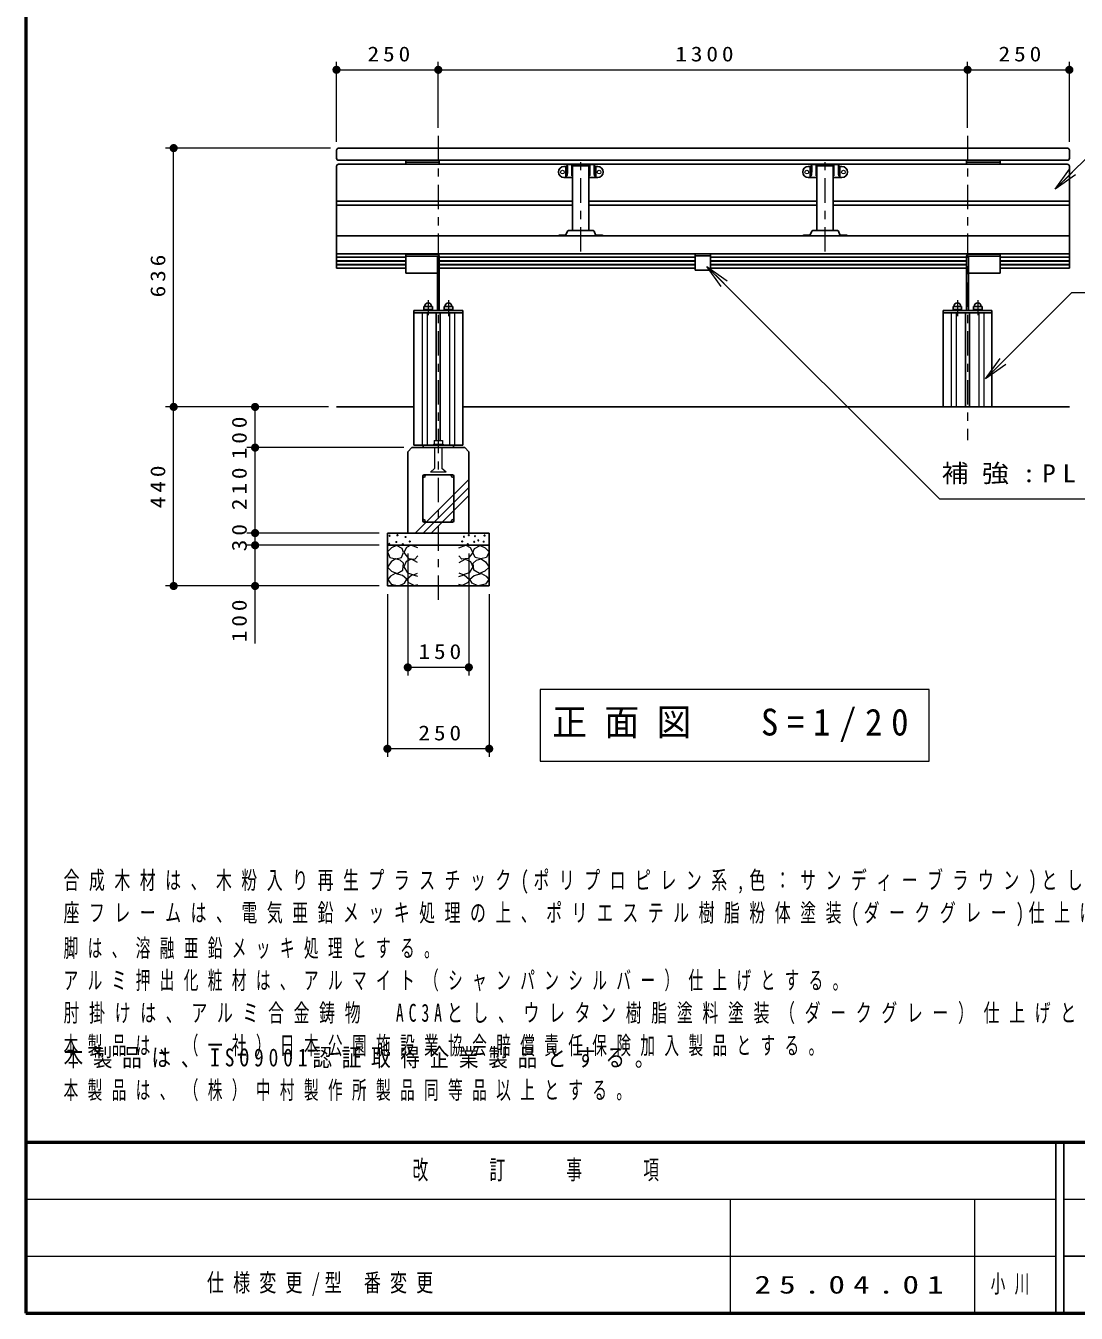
# Model space of a CAD drawing. Units: millimetres on the paper, scale 1:20. Extents: x -365 to 12, y -47 to 257.
# Drawn here: x -365 to -236, y 0 to 158.2 of the extents above; entities that cross this region are included whole.
import ezdxf

# ---------------------------------------------------------------- set-up
doc = ezdxf.new("R2010")
doc.units = ezdxf.units.MM
doc.linetypes.add('USER2', pattern=[6, 3, -1, 1, -1])
doc.layers.add('LY_1', color=7, linetype='Continuous', lineweight=25)
doc.layers.add('LY_2', color=7, linetype='Continuous', lineweight=13)
doc.styles.add('ＭＳ ゴシック', font='')
doc.styles.get('ＭＳ ゴシック').set_extended_font_data('MS Gothic')

# ---------------------------------------------------------------- blocks, each defined once
blk = doc.blocks.new('filled_dot')
at = {"color": 0, "linetype": 'Continuous', "lineweight": -2, "const_width": 1.25}
blk.add_lwpolyline([(-0.625, 0, 1), (0.625, 0, 1)], format="xyb", close=True, dxfattribs=at)

msp = doc.modelspace()

# ---------------------------------------------------------------- linework, layer by layer
at = {"layer": 'LY_1', "lineweight": 13}
for p, q in [((-326.836, 143.903), (-326.836, 153.771)), ((-314.336, 145.654), (-314.336, 153.771)), ((-249.336, 145.654), (-249.336, 153.771)), ((-236.836, 143.903), (-236.836, 153.771)), ((-326.836, 152.771), (-314.336, 152.771)), ((-314.336, 152.771), (-249.336, 152.771)), ((-249.336, 152.771), (-236.836, 152.771)), ((-327.586, 143.153), (-347.836, 143.153)), ((-346.836, 111.353), (-346.836, 143.153)), ((-238.574, 138.091), (-236.806, 140.566)), ((-238.574, 138.091), (-236.452, 140.212)), ((-236.099, 139.858), (-238.574, 138.091)), ((-281.351, 128.625), (-279.23, 126.504)), ((-281.351, 128.625), (-278.876, 126.857)), ((-279.583, 126.15), (-281.351, 128.625)), ((-316.336, 122.903), (-316.336, 106.653)), ((-315.721, 122.903), (-315.721, 106.653)), ((-312.951, 122.903), (-312.951, 106.653)), ((-312.336, 122.903), (-312.336, 106.653)), ((-251.336, 122.903), (-251.336, 111.353)), ((-250.721, 122.903), (-250.721, 111.353)), ((-247.951, 122.903), (-247.951, 111.353)), ((-247.336, 122.903), (-247.336, 111.353)), ((-247.117, 114.814), (-245.349, 117.289)), ((-247.117, 114.814), (-244.995, 116.935)), ((-244.642, 116.582), (-247.117, 114.814)), ((-327.836, 111.353), (-347.836, 111.353)), ((-346.836, 89.353), (-346.836, 111.353)), ((-336.836, 106.353), (-336.836, 111.353)), ((-318.586, 106.353), (-337.836, 106.353)), ((-336.836, 95.853), (-336.836, 106.353)), ((-317.18, 95.853), (-310.586, 102.447)), ((-316.191, 95.853), (-310.586, 101.458)), ((-315.201, 95.853), (-310.586, 100.468)), ((-321.586, 95.853), (-337.836, 95.853)), ((-321.586, 95.853), (-337.836, 95.853)), ((-336.836, 94.353), (-336.836, 95.853)), ((-321.586, 94.353), (-337.836, 94.353)), ((-336.836, 82.299), (-336.836, 94.353)), ((-318.086, 93.353), (-318.086, 78.353)), ((-310.586, 93.353), (-310.586, 78.353)), ((-321.586, 89.353), (-347.836, 89.353)), ((-320.586, 88.353), (-320.586, 68.353)), ((-308.086, 88.353), (-308.086, 68.353)), ((-310.586, 79.353), (-318.086, 79.353)), ((-301.837, 76.629), (-301.837, 67.829)), ((-254.037, 76.629), (-301.837, 76.629)), ((-254.037, 67.829), (-254.037, 76.629)), ((-308.086, 69.353), (-320.586, 69.353)), ((-301.837, 67.829), (-254.037, 67.829))]:
    msp.add_line(p, q, dxfattribs=at)
at = {"layer": 'LY_1', "linetype": 'USER2', "lineweight": 13}
for p, q in [((-314.336, 144.654), (-314.336, 87.217)), ((-249.336, 144.654), (-249.336, 107.278)), ((-296.836, 130.438), (-296.836, 141.972)), ((-266.836, 130.438), (-266.836, 141.972)), ((-315.586, 124.479), (-315.586, 122.64)), ((-313.086, 124.479), (-313.086, 122.501)), ((-250.586, 124.479), (-250.586, 122.501)), ((-248.086, 124.479), (-248.086, 122.64))]:
    msp.add_line(p, q, dxfattribs=at)
at = {"layer": 'LY_1'}
for p, q in [((-326.836, 142.903), (-326.836, 141.903)), ((-326.586, 143.153), (-281.836, 143.153)), ((-237.086, 143.153), (-281.836, 143.153)), ((-236.836, 142.903), (-236.836, 141.903)), ((-326.836, 140.924), (-326.836, 128.392)), ((-326.586, 141.653), (-281.836, 141.653)), ((-326.586, 141.174), (-281.836, 141.174)), ((-318.336, 141.653), (-318.336, 141.174)), ((-318.336, 141.428), (-314.224, 141.428)), ((-314.224, 141.653), (-314.224, 141.174)), ((-298.911, 140.884), (-298.596, 140.884)), ((-298.574, 140.897), (-298.477, 141.08)), ((-298.472, 140.559), (-298.472, 140.976)), ((-298.032, 141.134), (-298.389, 141.134)), ((-297.932, 141.034), (-297.932, 139.791)), ((-297.836, 133.023), (-297.836, 140.958)), ((-297.836, 140.958), (-295.836, 140.958)), ((-295.836, 133.023), (-295.836, 140.958)), ((-295.74, 141.034), (-295.74, 139.791)), ((-295.64, 141.134), (-295.283, 141.134)), ((-295.2, 140.559), (-295.2, 140.976)), ((-295.098, 140.897), (-295.195, 141.08)), ((-294.761, 140.884), (-295.076, 140.884)), ((-237.086, 141.653), (-281.836, 141.653)), ((-237.086, 141.174), (-281.836, 141.174)), ((-268.911, 140.884), (-268.596, 140.884)), ((-268.574, 140.897), (-268.477, 141.08)), ((-268.472, 140.559), (-268.472, 140.976)), ((-268.032, 141.134), (-268.389, 141.134)), ((-267.932, 141.034), (-267.932, 139.791)), ((-267.836, 133.023), (-267.836, 140.958)), ((-267.836, 140.958), (-265.836, 140.958)), ((-265.836, 133.023), (-265.836, 140.958)), ((-265.74, 141.034), (-265.74, 139.791)), ((-265.64, 141.134), (-265.283, 141.134)), ((-265.2, 140.559), (-265.2, 140.976)), ((-265.098, 140.897), (-265.195, 141.08)), ((-264.761, 140.884), (-265.076, 140.884)), ((-249.449, 141.653), (-249.449, 141.174)), ((-245.336, 141.428), (-249.449, 141.428)), ((-245.336, 141.653), (-245.336, 141.174)), ((-236.836, 140.924), (-236.836, 128.392)), ((-298.911, 139.534), (-297.836, 139.534)), ((-298.668, 139.645), (-298.668, 140.782)), ((-297.882, 139.741), (-297.836, 139.741)), ((-295.836, 139.741), (-295.79, 139.741)), ((-295.836, 139.534), (-294.761, 139.534)), ((-295.004, 139.645), (-295.004, 140.782)), ((-268.911, 139.534), (-267.836, 139.534)), ((-268.668, 139.645), (-268.668, 140.782)), ((-267.882, 139.741), (-267.836, 139.741)), ((-265.836, 139.741), (-265.79, 139.741)), ((-265.836, 139.534), (-264.761, 139.534)), ((-265.004, 139.645), (-265.004, 140.782)), ((-326.836, 136.634), (-297.836, 136.634)), ((-326.836, 136.151), (-297.836, 136.151)), ((-295.836, 136.634), (-281.836, 136.634)), ((-295.836, 136.151), (-281.836, 136.151)), ((-267.836, 136.634), (-281.836, 136.634)), ((-267.836, 136.151), (-281.836, 136.151)), ((-236.836, 136.634), (-265.836, 136.634)), ((-236.836, 136.151), (-265.836, 136.151)), ((-298.474, 132.958), (-298.655, 132.48)), ((-296.836, 133.023), (-298.38, 133.023)), ((-296.836, 133.023), (-295.292, 133.023)), ((-295.198, 132.958), (-295.017, 132.48)), ((-268.474, 132.958), (-268.655, 132.48)), ((-266.836, 133.023), (-268.38, 133.023)), ((-266.836, 133.023), (-265.292, 133.023)), ((-265.198, 132.958), (-265.017, 132.48)), ((-326.836, 132.353), (-281.836, 132.353)), ((-299.475, 132.448), (-298.702, 132.448)), ((-294.197, 132.448), (-294.97, 132.448)), ((-236.836, 132.353), (-281.836, 132.353)), ((-269.475, 132.448), (-268.702, 132.448)), ((-264.197, 132.448), (-264.97, 132.448)), ((-326.836, 130.161), (-281.836, 130.161)), ((-326.836, 129.752), (-318.336, 129.752)), ((-318.336, 130.118), (-314.449, 130.118)), ((-318.336, 130.118), (-318.336, 127.781)), ((-318.336, 129.894), (-314.449, 129.894)), ((-314.449, 129.894), (-314.449, 123.203)), ((-314.224, 129.893), (-314.224, 123.203)), ((-314.224, 129.752), (-282.786, 129.752)), ((-282.786, 130.161), (-282.786, 128.167)), ((-282.786, 129.936), (-280.886, 129.936)), ((-236.836, 130.161), (-281.836, 130.161)), ((-280.886, 130.161), (-280.886, 128.167)), ((-249.449, 129.752), (-280.886, 129.752)), ((-249.449, 129.893), (-249.449, 123.203)), ((-245.336, 130.118), (-249.224, 130.118)), ((-245.336, 129.894), (-249.224, 129.894)), ((-249.224, 129.894), (-249.224, 123.203)), ((-245.336, 130.118), (-245.336, 127.781)), ((-236.836, 129.752), (-245.336, 129.752)), ((-326.836, 129.299), (-318.336, 129.299)), ((-326.836, 129.255), (-318.336, 129.255)), ((-326.836, 128.845), (-318.336, 128.845)), ((-326.836, 128.802), (-318.336, 128.802)), ((-326.836, 128.392), (-318.336, 128.392)), ((-314.224, 129.299), (-282.786, 129.299)), ((-314.224, 129.255), (-282.786, 129.255)), ((-314.224, 128.845), (-282.786, 128.845)), ((-314.224, 128.802), (-282.786, 128.802)), ((-314.224, 128.392), (-282.786, 128.392)), ((-282.786, 128.167), (-280.886, 128.167)), ((-249.449, 129.299), (-280.886, 129.299)), ((-249.449, 129.255), (-280.886, 129.255)), ((-249.449, 128.845), (-280.886, 128.845)), ((-249.449, 128.802), (-280.886, 128.802)), ((-249.449, 128.392), (-280.886, 128.392)), ((-236.836, 129.299), (-245.336, 129.299)), ((-236.836, 129.255), (-245.336, 129.255)), ((-236.836, 128.845), (-245.336, 128.845)), ((-236.836, 128.802), (-245.336, 128.802)), ((-236.836, 128.392), (-245.336, 128.392)), ((-318.336, 127.781), (-314.449, 127.781)), ((-245.336, 127.781), (-249.224, 127.781)), ((-316.111, 123.703), (-316.111, 123.203)), ((-316.111, 123.703), (-315.061, 123.703)), ((-315.061, 123.703), (-315.061, 123.203)), ((-313.611, 123.703), (-312.561, 123.703)), ((-313.611, 123.703), (-313.611, 123.203)), ((-312.561, 123.703), (-312.561, 123.203)), ((-250.061, 123.703), (-251.111, 123.703)), ((-251.111, 123.703), (-251.111, 123.203)), ((-250.061, 123.703), (-250.061, 123.203)), ((-248.611, 123.703), (-248.611, 123.203)), ((-247.561, 123.703), (-248.611, 123.703)), ((-247.561, 123.703), (-247.561, 123.203)), ((-317.336, 123.203), (-317.336, 106.653)), ((-317.336, 123.203), (-311.336, 123.203)), ((-317.336, 122.903), (-311.336, 122.903)), ((-316.111, 123.303), (-315.061, 123.303)), ((-314.586, 122.903), (-314.586, 107.218)), ((-314.086, 122.903), (-314.086, 107.218)), ((-313.611, 123.303), (-312.561, 123.303)), ((-311.336, 123.203), (-311.336, 106.653)), ((-252.336, 123.203), (-252.336, 111.353)), ((-246.336, 123.203), (-252.336, 123.203)), ((-246.336, 122.903), (-252.336, 122.903)), ((-250.061, 123.303), (-251.111, 123.303)), ((-249.586, 122.903), (-249.586, 111.353)), ((-249.086, 122.903), (-249.086, 111.353)), ((-247.561, 123.303), (-248.611, 123.303)), ((-246.336, 123.203), (-246.336, 111.353)), ((-326.836, 111.353), (-317.336, 111.353)), ((-311.336, 111.353), (-236.836, 111.353)), ((-318.086, 105.853), (-317.586, 106.353)), ((-317.586, 106.353), (-311.086, 106.353)), ((-317.461, 106.353), (-311.211, 106.353)), ((-317.336, 106.653), (-311.336, 106.653)), ((-316.211, 106.653), (-316.211, 106.353)), ((-312.461, 106.653), (-312.461, 106.353)), ((-311.086, 106.353), (-310.586, 105.853)), ((-318.086, 105.853), (-318.086, 95.853)), ((-310.586, 105.853), (-310.586, 95.853)), ((-316.236, 97.353), (-316.236, 102.853)), ((-316.086, 103.003), (-312.586, 103.003)), ((-312.436, 102.853), (-312.436, 97.353)), ((-312.586, 97.203), (-316.086, 97.203)), ((-320.586, 95.853), (-320.586, 89.353)), ((-320.586, 95.853), (-308.086, 95.853)), ((-308.086, 95.853), (-308.086, 89.353)), ((-320.586, 94.353), (-308.086, 94.353)), ((-320.586, 89.353), (-308.086, 89.353))]:
    msp.add_line(p, q, dxfattribs=at)
at = {"layer": 'LY_1', "color": 32, "lineweight": 13}
for p, q in [((-314.936, 106.768), (-314.936, 106.653)), ((-314.936, 106.768), (-313.736, 106.768)), ((-314.861, 107.218), (-314.861, 106.768)), ((-314.861, 107.218), (-313.811, 107.218)), ((-314.786, 106.353), (-314.786, 103.803)), ((-314.336, 107.218), (-314.336, 106.768)), ((-313.886, 106.353), (-313.886, 103.803)), ((-313.811, 107.218), (-313.811, 106.768)), ((-313.736, 106.768), (-313.736, 106.653)), ((-314.786, 103.803), (-315.286, 103.353)), ((-313.386, 103.353), (-315.286, 103.353)), ((-313.386, 103.353), (-313.886, 103.803))]:
    msp.add_line(p, q, dxfattribs=at)
at = {"layer": 'LY_1', "lineweight": 13}
for points in [[(-238.574, 138.091), (-232.686, 143.978), (-166.417, 143.978)], [(-281.351, 128.625), (-252.789, 100.063), (-213.515, 100.063)], [(-247.117, 114.814), (-236.51, 125.421), (-212.102, 125.421)], [(-316.865, 94.038), (-317.721, 94.355), (-318.26, 94.086), (-318.576, 93.484), (-317.99, 92.723), (-317.214, 92.66), (-316.865, 93.056)], [(-311.807, 94.038), (-310.951, 94.355), (-310.413, 94.086), (-310.096, 93.484), (-310.682, 92.723), (-311.458, 92.66), (-311.807, 93.056)], [(-316.881, 92.232), (-317.642, 92.628), (-318.275, 92.375), (-318.576, 91.725), (-318.133, 90.949), (-317.372, 90.711), (-316.881, 90.917)], [(-311.791, 92.232), (-311.03, 92.628), (-310.397, 92.375), (-310.096, 91.725), (-310.539, 90.949), (-311.3, 90.711), (-311.791, 90.917)], [(-316.865, 90.505), (-317.531, 90.711), (-318.18, 90.157), (-318.006, 89.761), (-317.277, 89.396), (-316.865, 89.555)], [(-311.807, 90.505), (-311.141, 90.711), (-310.492, 90.157), (-310.666, 89.761), (-311.395, 89.396), (-311.807, 89.555)]]:
    msp.add_lwpolyline(points, dxfattribs=at)
at = {"layer": 'LY_1'}
for points in [[(-298.668, 139.645), (-298.63, 139.664), (-298.595, 139.687), (-298.566, 139.714), (-298.54, 139.746), (-298.523, 139.783), (-298.511, 139.825), (-298.503, 139.874), (-298.497, 139.93), (-298.492, 139.998), (-298.488, 140.074), (-298.484, 140.155), (-298.481, 140.236), (-298.479, 140.316), (-298.477, 140.392), (-298.475, 140.461), (-298.474, 140.519), (-298.473, 140.564), (-298.472, 140.594), (-298.472, 140.605), (-298.472, 140.594), (-298.472, 140.559)], [(-295.004, 139.645), (-295.042, 139.664), (-295.077, 139.687), (-295.107, 139.714), (-295.132, 139.746), (-295.149, 139.783), (-295.161, 139.825), (-295.169, 139.874), (-295.175, 139.93), (-295.18, 139.998), (-295.184, 140.074), (-295.188, 140.155), (-295.191, 140.236), (-295.193, 140.316), (-295.195, 140.392), (-295.197, 140.461), (-295.198, 140.519), (-295.199, 140.564), (-295.2, 140.594), (-295.2, 140.605), (-295.2, 140.594), (-295.2, 140.559)], [(-268.668, 139.645), (-268.63, 139.664), (-268.595, 139.687), (-268.566, 139.714), (-268.54, 139.746), (-268.523, 139.783), (-268.511, 139.825), (-268.503, 139.874), (-268.497, 139.93), (-268.492, 139.998), (-268.488, 140.074), (-268.484, 140.155), (-268.481, 140.236), (-268.479, 140.316), (-268.477, 140.392), (-268.475, 140.461), (-268.474, 140.519), (-268.473, 140.564), (-268.472, 140.594), (-268.472, 140.605), (-268.472, 140.594), (-268.472, 140.559)], [(-265.004, 139.645), (-265.042, 139.664), (-265.077, 139.687), (-265.107, 139.714), (-265.132, 139.746), (-265.149, 139.783), (-265.161, 139.825), (-265.169, 139.874), (-265.175, 139.93), (-265.18, 139.998), (-265.184, 140.074), (-265.188, 140.155), (-265.191, 140.236), (-265.193, 140.316), (-265.195, 140.392), (-265.197, 140.461), (-265.198, 140.519), (-265.199, 140.564), (-265.2, 140.594), (-265.2, 140.605), (-265.2, 140.594), (-265.2, 140.559)]]:
    msp.add_lwpolyline(points, dxfattribs=at)
at = {"layer": 'LY_1', "lineweight": 13}
for points in [[(-319.464, 94.323), (-320.097, 94.022), (-320.573, 93.547), (-320.272, 92.85), (-319.543, 92.707), (-318.846, 92.866), (-318.592, 93.452), (-318.782, 93.959)], [(-309.208, 94.323), (-308.575, 94.022), (-308.1, 93.547), (-308.401, 92.85), (-309.129, 92.707), (-309.826, 92.866), (-310.08, 93.452), (-309.89, 93.959)], [(-319.59, 92.676), (-320.129, 92.327), (-320.573, 91.646), (-320.066, 91.186), (-319.4, 90.87), (-318.703, 91.313), (-318.624, 92.153), (-319.032, 92.515)], [(-309.082, 92.676), (-308.543, 92.327), (-308.1, 91.646), (-308.606, 91.186), (-309.272, 90.87), (-309.969, 91.313), (-310.048, 92.153), (-309.64, 92.515)], [(-319.631, 90.879), (-320.2, 90.56), (-320.538, 90.137), (-320.134, 89.571), (-319.192, 89.368), (-318.476, 89.687), (-318.203, 90.192), (-318.742, 90.648)], [(-309.041, 90.879), (-308.472, 90.56), (-308.134, 90.137), (-308.538, 89.571), (-309.48, 89.368), (-310.196, 89.687), (-310.469, 90.192), (-309.93, 90.648)]]:
    msp.add_lwpolyline(points, close=True, dxfattribs=at)
for centre in [(-299.086, 140.209), (-294.586, 140.209), (-269.086, 140.209), (-264.586, 140.209)]:
    msp.add_circle(centre, 0.225, dxfattribs=at)
at = {"layer": 'LY_1'}
for centre, radius in [((-316.086, 102.853), 0.15), ((-312.586, 102.853), 0.15), ((-316.086, 97.353), 0.15), ((-312.586, 97.353), 0.15), ((-320.31, 95.528), 0.05), ((-319.353, 95.582), 0.05), ((-318.356, 95.366), 0.05), ((-311.182, 95.398), 0.05), ((-310.592, 95.595), 0.05), ((-309.824, 95.474), 0.05), ((-309.42, 94.948), 0.05), ((-308.651, 95.541), 0.05), ((-320.35, 94.517), 0.05), ((-319.488, 94.76), 0.05), ((-318.693, 94.477), 0.05), ((-317.844, 94.814), 0.05), ((-311.409, 94.83), 0.05), ((-310.714, 94.477), 0.05), ((-309.918, 94.773), 0.05), ((-308.759, 94.8), 0.05)]:
    msp.add_circle(centre, radius, dxfattribs=at)
for centre, radius, start, end in [((-326.586, 142.903), 0.25, 90, 180), ((-237.086, 142.903), 0.25, 360, 90), ((-326.586, 141.903), 0.25, 180, 270), ((-326.586, 140.924), 0.25, 90, 180), ((-298.911, 140.209), 0.675, 90, 270), ((-298.596, 140.909), 0.025, 270, 332.13251), ((-298.389, 141.034), 0.1, 90, 152.13251), ((-298.032, 141.034), 0.1, 0, 90), ((-295.64, 141.034), 0.1, 90, 180), ((-295.283, 141.034), 0.1, 27.86749, 90), ((-295.076, 140.909), 0.025, 207.86749, 270), ((-294.761, 140.209), 0.675, 270, 90), ((-268.911, 140.209), 0.675, 90, 270), ((-268.596, 140.909), 0.025, 270, 332.13251), ((-268.389, 141.034), 0.1, 90, 152.13251), ((-268.032, 141.034), 0.1, 0, 90), ((-265.64, 141.034), 0.1, 90, 180), ((-265.283, 141.034), 0.1, 27.86749, 90), ((-265.076, 140.909), 0.025, 207.86749, 270), ((-264.761, 140.209), 0.675, 270, 90), ((-237.086, 141.903), 0.25, 270, 0), ((-237.086, 140.924), 0.25, 360, 90), ((-297.882, 139.791), 0.05, 180, 270), ((-295.79, 139.791), 0.05, 270, 0.00001), ((-267.882, 139.791), 0.05, 180, 270), ((-265.79, 139.791), 0.05, 270, 0.00001), ((-298.38, 132.923), 0.1, 90, 159.20314), ((-295.292, 132.923), 0.1, 20.79686, 90), ((-268.38, 132.923), 0.1, 90, 159.20314), ((-265.292, 132.923), 0.1, 20.79686, 90), ((-299.475, 132.348), 0.1, 90, 177), ((-298.702, 132.498), 0.05, 270, 339.20314), ((-294.97, 132.498), 0.05, 200.79686, 270), ((-294.197, 132.348), 0.1, 3, 90), ((-269.475, 132.348), 0.1, 90, 177), ((-268.702, 132.498), 0.05, 270, 339.20314), ((-264.97, 132.498), 0.05, 200.79686, 270), ((-264.197, 132.348), 0.1, 3, 90), ((-314.449, 129.893), 0.225, 0, 90), ((-249.224, 129.893), 0.225, 90, 180), ((-315.586, 123.703), 0.425, 0, 180), ((-313.086, 123.703), 0.425, 0, 180), ((-250.586, 123.703), 0.425, 360, 180), ((-248.086, 123.703), 0.425, 360, 180)]:
    msp.add_arc(centre, radius, start, end, dxfattribs=at)
at = {"layer": 'LY_2', "lineweight": 50}
for p, q in [((-365, 257), (-365, 0)), ((-365, 21), (0, 21)), ((-365, 0), (0, 0))]:
    msp.add_line(p, q, dxfattribs=at)
at = {"layer": 'LY_2', "color": 211, "lineweight": 25}
for p, q in [((-238.5, 21), (-238.5, 0)), ((-237.5, 21), (-237.5, 0)), ((-237.5, 7), (0, 7))]:
    msp.add_line(p, q, dxfattribs=at)
at = {"layer": 'LY_2'}
for p, q in [((-365, 14), (-238.5, 14)), ((-278.5, 14), (-278.5, 0)), ((-248.5, 14), (-248.5, 0)), ((-237.5, 14), (-182.5, 14)), ((-365, 7), (-238.5, 7))]:
    msp.add_line(p, q, dxfattribs=at)

# ---------------------------------------------------------------- block references
at = {"layer": 'LY_1', "lineweight": 13, "xscale": 0.4, "yscale": 0.4}
for p in [(-326.836, 152.771), (-318.086, 79.353), (-320.586, 69.353)]:
    msp.add_blockref('filled_dot', p, dxfattribs=at)
for p, rotation in [((-314.336, 152.771), 180), ((-249.336, 152.771), 180), ((-236.836, 152.771), 180), ((-346.836, 143.153), 270), ((-346.836, 111.353), 90), ((-346.836, 111.353), 270), ((-336.836, 111.353), 270), ((-336.836, 106.353), 90), ((-336.836, 95.853), 90), ((-336.836, 95.853), 270), ((-336.836, 94.353), 270), ((-346.836, 89.353), 90), ((-336.836, 89.353), 90), ((-310.586, 79.353), 180), ((-308.086, 69.353), 180)]:
    msp.add_blockref('filled_dot', p, dxfattribs=dict(at, rotation=rotation))

# ---------------------------------------------------------------- texts
at = {"layer": 'LY_1', "style": 'ＭＳ ゴシック'}
for s, insert, char_height, attachment_point in [('\\T1.33;\\W1.15;250', (-320.171, 153.771), 1.833, 8), ('\\T1.33;\\W1.15;1300', (-281.415, 153.771), 1.833, 8), ('\\T1.33;\\W1.15;250', (-242.671, 153.771), 1.833, 8), ('\\T1.5;\\W1.1;補強:PL-4.5X38ｗ', (-252.515, 103.063), 2.199, 4), ('\\T1.33;\\W1.15;150', (-313.915, 80.353), 1.833, 8), ('\\T1.5;\\W0.95;正面図\u3000S=1/20', (-277.937, 72.229), 3.299, 5), ('\\T1.33;\\W1.15;250', (-313.921, 70.353), 1.833, 8), ('\\T1.6;\\W0.65;合成木材は、木粉入り再生プラスチック(ポリプロピレン系,色：サンディーブラウン)とし、「再生有機系建材認定基準」適合品とする。', (-360.354, 51.53), 2.199, 7), ('\\T1.6;\\W0.65;座フレームは、電気亜鉛メッキ処理の上、ポリエステル樹脂粉体塗装(ダークグレー)仕上げとする。', (-360.354, 47.53), 2.199, 7), ('\\T1.64;\\W0.6;脚は、溶融亜鉛メッキ処理とする。', (-360.354, 43.53), 2.199, 7), ('\\T1.64;\\W0.6;アルミ押出化粧材は、アルマイト（シャンパンシルバー）仕上げとする。', (-360.354, 39.53), 2.199, 7), ('\\T1.61;\\W0.65;肘掛けは、アルミ合金鋳物\u3000AC3Aとし、ウレタン樹脂塗料塗装（ダークグレー）仕上げとする。', (-360.354, 35.53), 2.199, 7), ('\\T1.64;\\W0.6;本製品は、（一社）日本公園施設業協会賠償責任保険加入製品とする。', (-360.354, 31.53), 2.199, 7), ('\\T1.5;\\W0.8;本製品は、ISO9001認証取得企業製品とする。', (-360.354, 32.53), 2.199, 1), ('\\T1.64;\\W0.6;本製品は、（株）中村製作所製品同等品以上とする。', (-360.354, 28.53), 2.199, 1), ('\\T1.53;\\W0.7;仕様変更/型\\~番変更', (-342.75, 3.5), 2.199, 4), ('\\T1.64;\\W0.6;小川', (-246.5, 3.5), 2.199, 4), ('\\T1.5;\\W1.35;25.04.01', (-275.5, 3.5), 2.199, 4)]:
    msp.add_mtext(s, dxfattribs=dict(at, insert=insert, char_height=char_height, attachment_point=attachment_point))
at = {"layer": 'LY_1', "char_height": 1.833, "attachment_point": 8, "rotation": 90, "style": 'ＭＳ ゴシック'}
for s, insert in [('\\T1.33;\\W1.15;636', (-347.836, 127.67)), ('\\T1.33;\\W1.15;100', (-337.836, 107.779)), ('\\T1.33;\\W1.15;440', (-347.836, 101.768)), ('\\T1.33;\\W1.15;210', (-337.836, 101.524)), ('\\T1.34;\\W1.15;30', (-337.836, 95.531)), ('\\T1.33;\\W1.15;100', (-337.836, 85.299))]:
    msp.add_mtext(s, dxfattribs=dict(at, insert=insert))
at = {"layer": 'LY_2', "color": 4, "insert": (-301.75, 17.5), "char_height": 2.346, "attachment_point": 5, "style": 'ＭＳ ゴシック'}
msp.add_mtext('\\T1.64;\\W0.6;改\u3000\u3000訂\u3000\u3000事\u3000\u3000項', dxfattribs=at)

doc.saveas('drawing.dxf')
